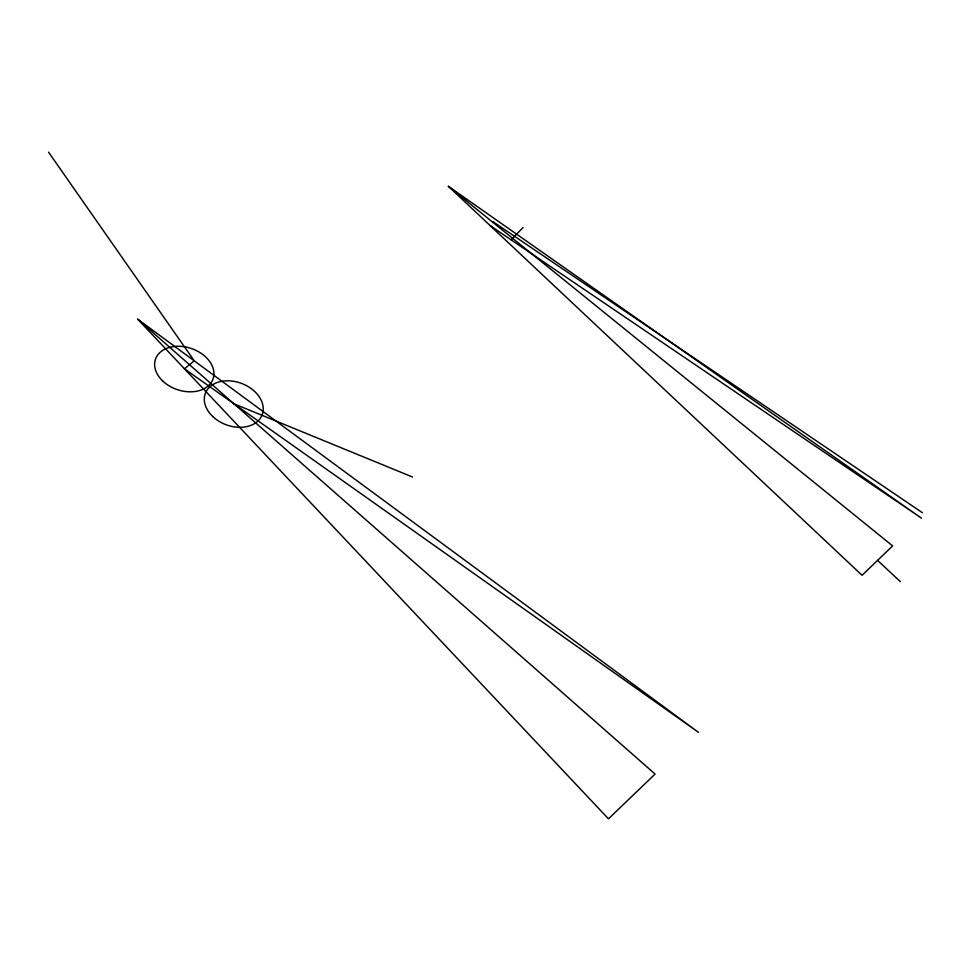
<?xml version="1.0" encoding="UTF-8"?>
<svg xmlns="http://www.w3.org/2000/svg" width="971" height="971" viewBox="0 0 971 971"><rect width="100%" height="100%" fill="white"/><g stroke="black" fill="none" stroke-linecap="round" stroke-linejoin="round"><path stroke-width="1.46" d="M511.147 239.861L523.041 227.554M233.962 403.802L412.517 477.016M492.795 221.558L922.45 512.737M490.27 225.709L921.528 518.174L448.347 186.286L862.054 575.293L892.64 545.92L448.347 186.286M137.724 319.192L655.085 774.069L608.477 818.832L137.724 319.192L698.513 732.365L184.466 368.798L194.249 360.836L48.55 152.168M877.578 560.388L900.372 581.665M162.643 380.935A30.429 21.738 18.6 0 0 212.673 379.904A30.429 21.738 18.6 0 0 177.487 346.283A30.429 21.738 18.6 0 0 162.643 380.935M212.722 416.486A30.368 22.054 20.6 0 0 262.158 414.872A30.368 22.054 20.6 0 0 226.437 380.826A30.368 22.054 20.6 0 0 212.722 416.486"/></g></svg>
